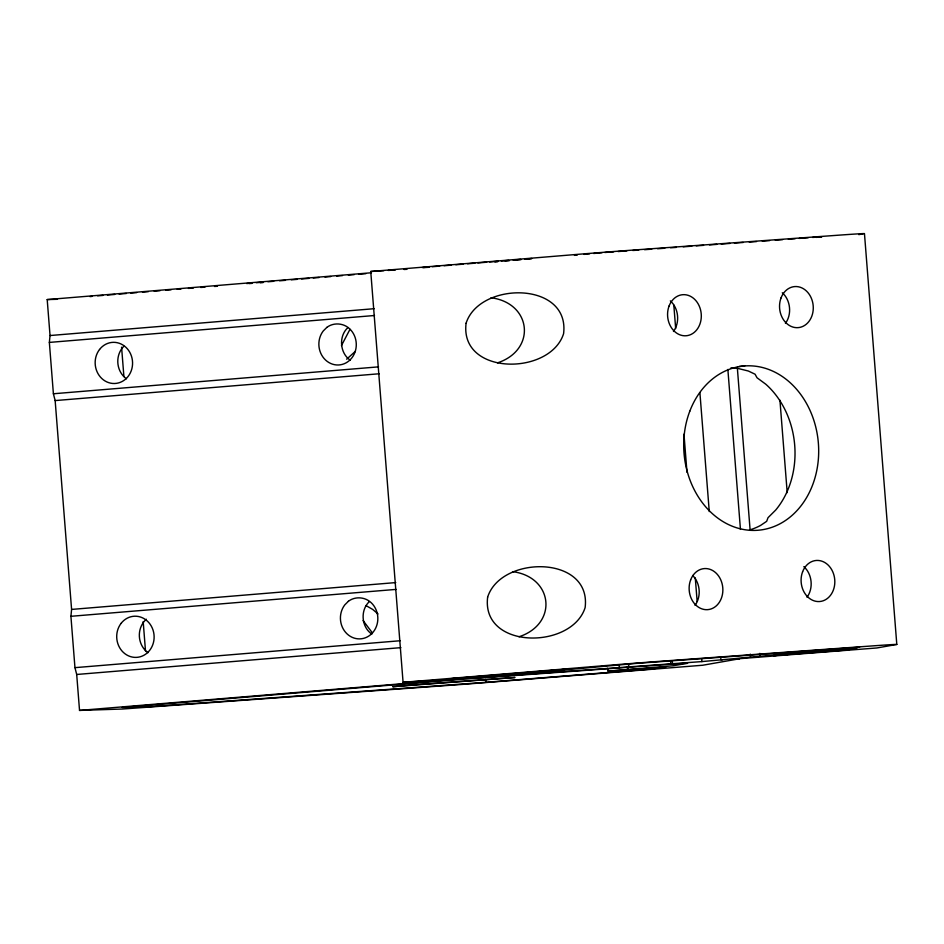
<?xml version="1.0" encoding="UTF-8"?>
<svg xmlns="http://www.w3.org/2000/svg" width="944" height="944" viewBox="0 0 944 944"><rect width="100%" height="100%" fill="white"/><g stroke="black" fill="none" stroke-linecap="round" stroke-linejoin="round"><path stroke-width="1.42" d="M79.532 710.419L462.879 678.701L403.076 682.323L370.744 271.483L571.439 254.868A67.826 0.59 -4.5 0 1 630.509 250.266L839.558 235.115A67.826 0.59 -4.5 0 1 864.468 233.628L896.8 644.457L876.905 647.962L737.181 658.865L739.671 658.735L702.737 665.237L466.053 684.129L122.484 709.027L79.532 710.419L76.7 674.476L74.954 667.656L70.918 616.302L71.591 609.423L55.153 400.586L53.395 393.766L49.359 342.412L50.032 335.533L47.2 299.578L371.37 272.757M349.976 329.326L341.457 345.551M355.369 351.333L346.649 359.204M347.616 327.887C338.53 336.43 339.875 353.292 350.283 360.195M369.163 601.776C360.089 610.32 361.434 627.182 371.842 634.085M497.476 362.874C536.758 349.964 531.72 303 491.01 297.749M519.035 636.763C558.317 623.854 553.267 576.89 512.568 571.639M858.78 234.619L863.04 233.876M92.04 296.369L90.022 296.617M494.904 261.972L497.818 261.7M505.099 261.04L509.465 260.638M515.294 260.107L521.112 259.576M525.489 259.187L531.307 258.656M574.448 255.352L577.256 255.092M584.029 254.373L589.552 253.865M593.693 253.488L601.965 252.732M816.241 237.381L821.752 236.873M739.093 366.461L744.733 365.942M701.876 661.591L859.606 647.206L635.69 663.443L477.947 677.827L701.876 661.591L701.652 658.652M608.101 671.113L672.907 665.791L687.574 663.313A67.826 0.59 -4.5 0 0 662.664 664.8L477.735 678.205A67.826 0.59 -4.5 0 0 418.676 682.807L122.213 707.445L149.884 706.69L485.771 682.335L649.85 669.154L665.791 667.125L608.101 671.113L607.429 668.258M246.679 283.554L251.682 283.117M97.657 295.861L103.038 295.413M422.062 267.565L429.402 266.963M432.34 266.715L439.68 266.114M444.081 265.748L451.421 265.134M455.822 264.768L463.162 264.167M467.575 263.801L474.915 263.187M477.841 262.951L486.656 262.22M489.594 261.972L498.397 261.252M501.335 261.004L508.674 260.402M513.076 260.037L520.415 259.423M107.415 295.059L114.72 294.445M119.109 294.091L126.413 293.478M130.791 293.124L136.644 292.64M142.485 292.156L148.326 291.672M154.179 291.189L160.02 290.705M165.814 290.221L171.112 289.784M256.202 282.74L263.518 282.138M267.907 281.772L273.748 281.288M279.601 280.805L285.454 280.321M291.295 279.837L297.148 279.353M301.537 278.987L308.841 278.386M313.231 278.02L319.084 277.536M324.925 277.052L330.778 276.568M336.63 276.085L342.471 275.601M348.324 275.117L354.177 274.633M358.555 274.267L365.871 273.666M50.032 335.533L374.202 308.7M49.359 342.412L374.508 315.508M53.395 393.766L378.556 366.862M55.153 400.586L379.323 373.753M71.591 609.423L395.76 582.59M70.918 616.302L396.067 589.398M74.954 667.656L400.114 640.752M76.7 674.476L400.881 647.643M403.076 682.323L603.782 665.709A67.826 0.59 -4.5 0 1 662.841 661.107L871.89 645.944A67.826 0.59 -4.5 0 1 896.8 644.457M524.817 259.057L531.944 258.514M683.196 246.844L691.799 246.195M788.346 239.269L795.155 238.726M177.212 289.301L180.929 289.006M188.411 288.416L193.355 288.038M200.73 287.472L204.966 287.165M604.821 252.496L613.635 251.859M618.049 251.541L626.863 250.903M638.734 250.113L632.74 250.479M644.528 249.7L651.773 249.169M657.555 248.756L664.8 248.225M670.594 247.8L676.388 247.387M696.212 245.877L703.563 245.346M709.44 244.921L716.779 244.378M721.192 244.059L730.007 243.422M734.42 243.104L743.235 242.466M749.253 242.101L756.498 241.581M762.28 241.157L769.525 240.637M775.319 240.213L782.552 239.682M799.356 238.395L808.17 237.758M812.583 237.44L821.398 236.802M249.204 283.578L251.954 283.377M260.332 282.775L263.116 282.575M214.5 286.469L217.38 286.256M423.443 267.624L429.284 267.27M370.744 271.483L383.783 270.704M388.126 270.444L395.371 270.008M404.056 269.488L406.958 269.323M47.2 299.578L57.454 299.295M799.792 652.552L801.444 652.505M722.585 659.703L720.921 659.75L720.697 656.812M730.892 367.936L736.78 368.148L748.38 371.027L755.082 374.225L757.017 377.765L765.761 384.196A82.423 67.354 84.8 0 1 775.673 510.079L768.027 517.69L766.658 521.336L760.534 525.454A82.423 67.354 84.8 0 1 749.512 529.985M366.036 605.611L372.679 609.411L378.025 613.93M363.098 620.586L372.432 632.952M627.04 666.511L627.819 669.308L627.146 666.464M779.933 400.185L787.202 492.626M737.288 367.228L750.114 530.103M759.814 653.354L760.038 656.281M727.871 369.47L740.45 529.395M750.268 654.109L750.504 657.048M699.905 392.704L709.263 511.554M673.815 305.042L675.668 328.512M683.975 434.157L686.984 472.307M695.291 577.952L697.144 601.434M672.258 660.788L672.494 663.715M670.606 660.835L670.83 663.762M628.621 663.88L628.846 666.806M619.075 664.635L619.311 667.573M485.546 679.397L485.771 682.335M121.587 347.203L123.9 376.55M143.181 621.589L145.494 650.935M803.851 566.636A20.603 16.839 84.8 0 1 807.002 597.257M782.293 292.746A20.603 16.839 84.8 0 1 785.443 323.367M692.684 575.498A20.603 16.839 84.8 0 1 695.032 605.375M670.334 300.865A20.603 16.839 84.8 0 1 673.473 331.486M126.425 378.804A20.603 18.703 86.6 0 1 123.865 346.212M147.984 652.693A20.603 18.703 86.6 0 1 146.344 619.229M466.088 323.237C459.492 375.865 550.151 375.889 563.58 333.716C570.164 281.088 479.505 281.064 466.088 323.237M487.647 597.127C481.051 649.755 571.71 649.779 585.127 607.606C591.723 554.978 501.063 554.954 487.647 597.127M326.848 327.391L323.249 330.966A20.603 18.703 86.6 0 0 325.538 360.018A20.603 18.703 86.6 0 0 351.9 357.835A20.603 18.703 86.6 0 0 349.61 328.783C343.522 322.99 333.586 322.246 326.848 327.391M348.407 601.281L344.808 604.856A20.603 18.703 86.6 0 0 347.085 633.908A20.603 18.703 86.6 0 0 373.458 631.725A20.603 18.703 86.6 0 0 371.169 602.685C365.068 596.879 355.133 596.136 348.407 601.281M856.656 648.186L845.883 650.074L773.372 655.632L856.656 648.186M565.822 669.272L490.408 676.14L448.53 678.889L565.81 669.272M412.445 684.931L392.728 686.725L515.011 677.485L412.445 684.931M689.781 411.242A82.423 67.354 84.8 0 0 757.666 530.28A82.423 67.354 84.8 0 0 806.141 402.805A82.423 67.354 84.8 0 0 689.781 411.242M802.601 571.781A20.603 16.839 84.8 0 0 819.569 601.54A20.603 16.839 84.8 0 0 831.688 569.669A20.603 16.839 84.8 0 0 802.601 571.781M781.054 297.891A20.603 16.839 84.8 0 0 798.022 327.651A20.603 16.839 84.8 0 0 810.141 295.779A20.603 16.839 84.8 0 0 781.054 297.891M690.642 579.899A20.603 16.839 84.8 0 0 707.611 609.659A20.603 16.839 84.8 0 0 719.729 577.787A20.603 16.839 84.8 0 0 690.642 579.899M669.084 306.009A20.603 16.839 84.8 0 0 686.052 335.769A20.603 16.839 84.8 0 0 698.171 303.897A20.603 16.839 84.8 0 0 669.084 306.009M121.092 623.37A20.603 18.703 86.6 0 0 132.16 657.048A20.603 18.703 86.6 0 0 153.011 630.002A20.603 18.703 86.6 0 0 121.092 623.37M99.545 349.481A20.603 18.703 86.6 0 0 110.601 383.158A20.603 18.703 86.6 0 0 131.452 356.112A20.603 18.703 86.6 0 0 99.545 349.481"/></g></svg>
